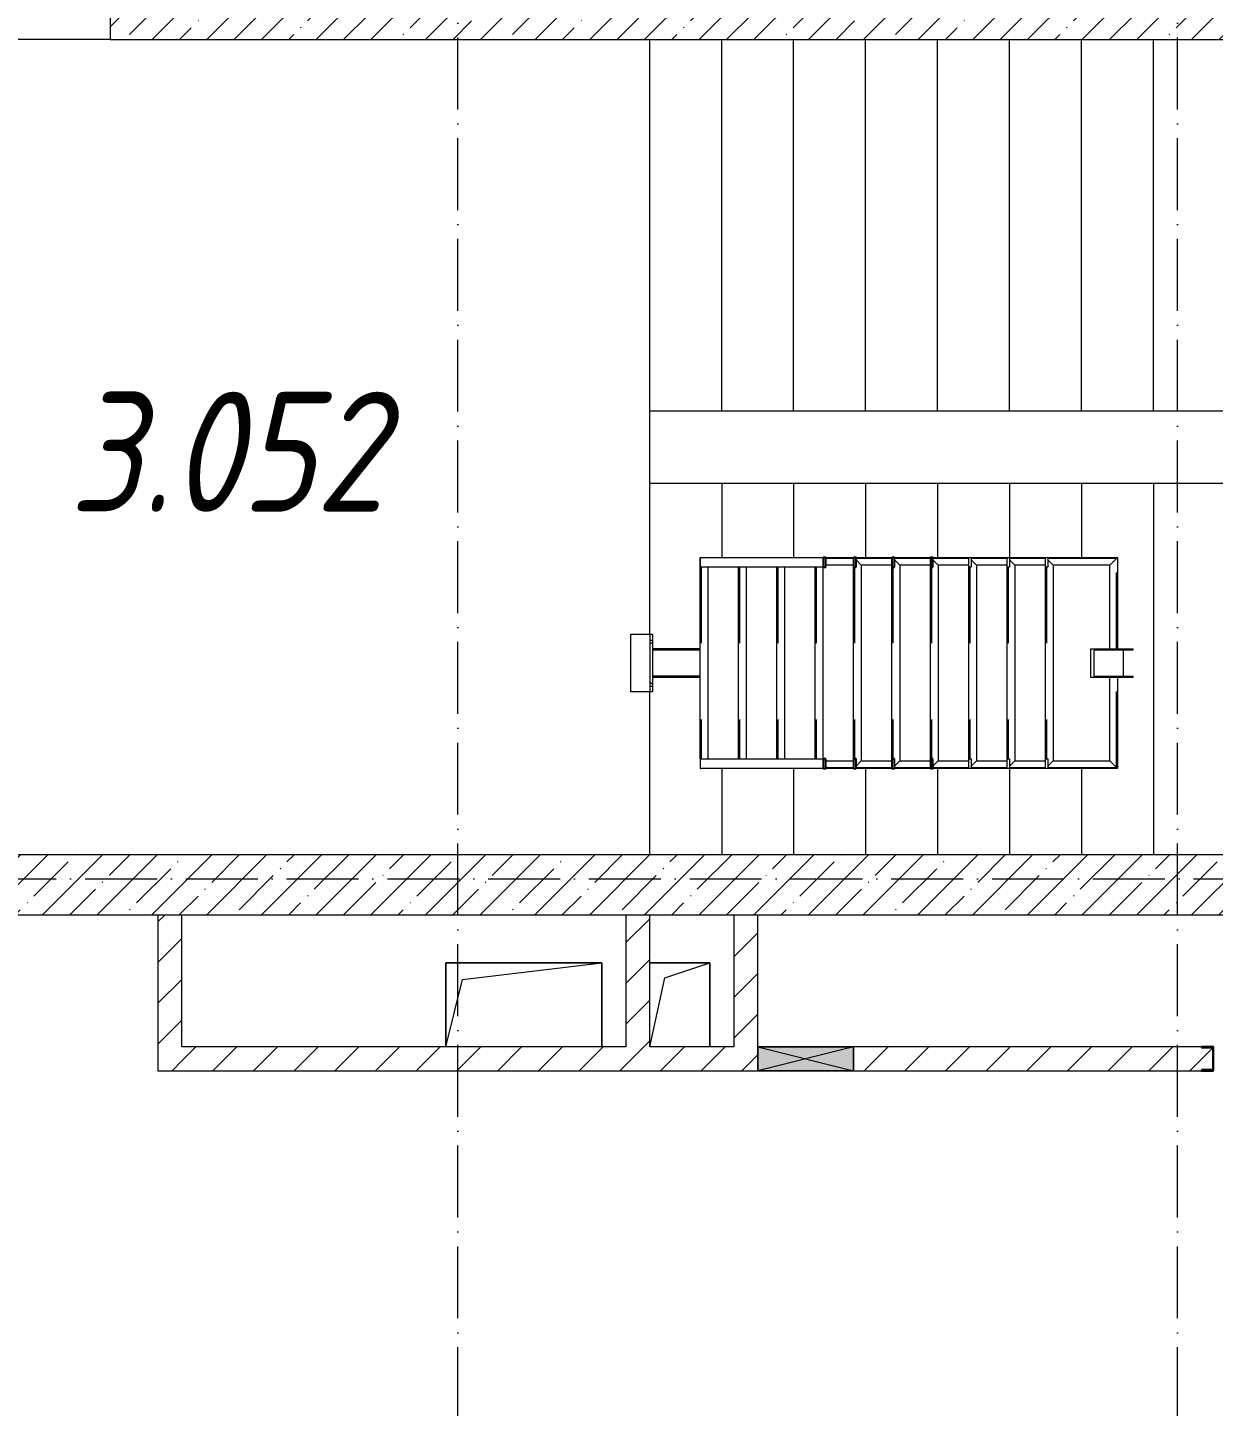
# Model space of a CAD drawing. Header units: millimetres. Extents: x -213536 to 1564669, y -45299 to 942238.
# Drawn here: x 157685 to 162629, y 500797 to 506547 of the extents above; entities that cross this region are included whole.
import ezdxf

# ---------------------------------------------------------------- set-up
doc = ezdxf.new("R2010")
doc.units = ezdxf.units.MM
doc.linetypes.add('50_200_ШТРИХ_1Т_ш5_п1_п1_', pattern=[700, 500, -100, 0, -100])
doc.linetypes.add('Штрих', pattern=[635, 317.5, -317.5])
for name, color, linetype, lineweight in [('A-DETL-GENF-OTLN', 7, 'Continuous', 9), ('A-FLOR-____-OTLN', 7, 'Continuous', 9), ('A-GENM-____-HDLN', 7, 'Штрих', 9), ('A-GENM-____-MCUT', 7, 'Continuous', 25), ('A-GENM-____-OTLN', 7, 'Continuous', 9), ('A-GENM-____-OTLN-1', 7, 'Continuous', 25), ('A-GLAZ-____-OTLN', 7, 'Continuous', 9), ('A-WALL-____-MCUT-1', 7, 'Continuous', 9), ('A-WALL-____-OTLN', 7, 'Continuous', 9), ('A-WALL-____-PATT-1', 7, 'Continuous', 9), ('A-WALL-FNSH-MCUT-1', 7, 'Continuous', 9), ('S-GRID-____-OTLN-1', 7, '50_200_ШТРИХ_1Т_ш5_п1_п1_', 9), ('S-STRS-____-OTLN-1', 7, 'Continuous', 9), ('Марки помещений', 7, 'Continuous', 9)]:
    doc.layers.add(name, color=color, linetype=linetype, lineweight=lineweight)
doc.styles.add('ISOCPEUR_I_2', font='isocpeui.ttf', dxfattribs={"width": 0.85, "height": 2.3})
pattern_1 = [(45, (142429.06, 459015.94), (-84.8528, 84.8528), [])]
pattern_2 = [(45, (142429.06, 459015.94), (-114.04925, 114.04925), []), (45, (142543.1, 459015.94), (-114.04925, 114.04925), [201.612, -40.322, 3.353, -36.97])]

# ---------------------------------------------------------------- blocks, each defined once
blk = doc.blocks.new('ОМ_Нижняя опорная пятка - ОМ_Нижняя опорная пятка-19082064-АР1_План отверстий 3 этажа в осях 1-64_А-ГГ')
at = {"layer": 'A-GENM-____-OTLN'}
for p, q in [((-96, 10), (-96, 0)), ((-84, 10), (-84, 0)), ((84, 10), (84, 0)), ((96, 10), (96, 0))]:
    blk.add_line(p, q, dxfattribs=at)
blk = doc.blocks.new('ОМ_Труба_ГОСТ 8639-82 - ОМ_Труба_ГОСТ 8639-82-26350154-АР1_План отверстий 3 этажа в осях 1-64_А-ГГ')
at = {"layer": 'A-GENM-____-OTLN'}
for p, q in [((19689.1, 44821), (19689.1, 44941)), ((19689.1, 44941), (19864.1, 44941)), ((19864.1, 44935), (19701.2, 44935)), ((19701.2, 44935), (19701.2, 44827)), ((19824, 44935), (19824, 44827)), ((19864.1, 44941), (19864.1, 44935)), ((19864.1, 44821), (19689.1, 44821)), ((19701.2, 44827), (19864.1, 44827)), ((19864.1, 44827), (19864.1, 44821))]:
    blk.add_line(p, q, dxfattribs=at)
blk = doc.blocks.new('ОМ_Уголок_ГОСТ 8509-93 - ОМ_Уголок_ГОСТ 8509-93-26349651-АР1_План отверстий 3 этажа в осях 1-64_А-ГГ')
at = {"layer": 'A-GENM-____-HDLN'}
for p, q in [((4, -4), (380, -4)), ((500, -4), (876, -4))]:
    blk.add_line(p, q, dxfattribs=at)
at = {"layer": 'A-GENM-____-OTLN'}
for p, q in [((380, 0), (0, 0)), ((32, -32), (0, 0)), ((32, -32), (380, -32)), ((880, 0), (500, 0)), ((500, -32), (848, -32)), ((880, 0), (848, -32))]:
    blk.add_line(p, q, dxfattribs=at)
blk = doc.blocks.new('ОМ_Уголок_ГОСТ 8509-93 - ОМ_Уголок_ГОСТ 8509-93-V88-АР1_План отверстий 3 этажа в осях 1-64_А-ГГ')
at = {"layer": 'A-GENM-____-HDLN'}
blk.add_line((40, -4), (840, -4), dxfattribs=at)
at = {"layer": 'A-GENM-____-OTLN'}
for p, q in [((32, -32), (10, -10)), ((32, -32), (848, -32)), ((840, 0), (40, 0)), ((870, -10), (848, -32))]:
    blk.add_line(p, q, dxfattribs=at)
blk = doc.blocks.new('ОМ_Уголок_ГОСТ 8509-93 - ОМ_Уголок_ГОСТ 8509-93-19082047-АР1_План отверстий 3 этажа в осях 1-64_А-ГГ')
at = {"layer": 'A-GENM-____-HDLN'}
blk.add_line((10, -4), (296, -4), dxfattribs=at)
at = {"layer": 'A-GENM-____-OTLN'}
for p, q in [((300, 0), (10, 0)), ((32, -32), (10, -10)), ((32, -32), (268, -32)), ((300, 0), (268, -32))]:
    blk.add_line(p, q, dxfattribs=at)
blk = doc.blocks.new('ОМ_Уголок_ГОСТ 8509-93 - ОМ_Уголок_ГОСТ 8509-93-V89-АР1_План отверстий 3 этажа в осях 1-64_А-ГГ')
at = {"layer": 'A-GENM-____-HDLN'}
blk.add_line((4, -4), (290, -4), dxfattribs=at)
at = {"layer": 'A-GENM-____-OTLN'}
for p, q in [((290, 0), (0, 0)), ((32, -32), (0, 0)), ((32, -32), (268, -32)), ((290, -10), (268, -32))]:
    blk.add_line(p, q, dxfattribs=at)
blk = doc.blocks.new('ОМ_Уголок_ГОСТ 8509-93 - ОМ_Уголок_ГОСТ 8509-93-V90-АР1_План отверстий 3 этажа в осях 1-64_А-ГГ')
at = {"layer": 'A-GENM-____-HDLN'}
blk.add_line((10, -4), (160, -4), dxfattribs=at)
at = {"layer": 'A-GENM-____-OTLN'}
for p, q in [((160, 0), (10, 0)), ((32, -32), (10, -10)), ((32, -32), (160, -32))]:
    blk.add_line(p, q, dxfattribs=at)
blk = doc.blocks.new('ОМ_Уголок_ГОСТ 8509-93 - ОМ_Уголок_ГОСТ 8509-93-V91-АР1_План отверстий 3 этажа в осях 1-64_А-ГГ')
at = {"layer": 'A-GENM-____-HDLN'}
blk.add_line((140, -4), (290, -4), dxfattribs=at)
at = {"layer": 'A-GENM-____-OTLN'}
for p, q in [((290, 0), (140, 0)), ((140, -32), (268, -32)), ((290, -10), (268, -32))]:
    blk.add_line(p, q, dxfattribs=at)
blk = doc.blocks.new('ОМ_Уголок_ГОСТ 8509-93 - ОМ_Уголок_ГОСТ 8509-93-V92-АР1_План отверстий 3 этажа в осях 1-64_А-ГГ')
at = {"layer": 'A-GENM-____-HDLN'}
blk.add_line((40, -4), (840, -4), dxfattribs=at)
at = {"layer": 'A-GENM-____-OTLN'}
for p, q in [((840, 0), (40, 0)), ((40, -32), (840, -32))]:
    blk.add_line(p, q, dxfattribs=at)
blk = doc.blocks.new('ОМ_Уголок_ГОСТ 8509-93 - ОМ_Уголок_ГОСТ 8509-93-V93-АР1_План отверстий 3 этажа в осях 1-64_А-ГГ')
at = {"layer": 'A-GENM-____-HDLN'}
blk.add_line((44.3, -4), (160, -4), dxfattribs=at)
at = {"layer": 'A-GENM-____-OTLN'}
for p, q in [((160, 0), (44.3, 0)), ((44.3, -32), (160, -32))]:
    blk.add_line(p, q, dxfattribs=at)
blk = doc.blocks.new('ОМ_Уголок_ГОСТ 8509-93 - ОМ_Уголок_ГОСТ 8509-93-V94-АР1_План отверстий 3 этажа в осях 1-64_А-ГГ')
at = {"layer": 'A-GENM-____-HDLN'}
blk.add_line((140, -4), (255.7, -4), dxfattribs=at)
at = {"layer": 'A-GENM-____-OTLN'}
for p, q in [((255.7, 0), (140, 0)), ((140, -32), (255.7, -32))]:
    blk.add_line(p, q, dxfattribs=at)
blk = doc.blocks.new('ОМ_Уголок_ГОСТ 8509-93 - ОМ_Уголок_ГОСТ 8509-93-V95-АР1_План отверстий 3 этажа в осях 1-64_А-ГГ')
at = {"layer": 'A-GENM-____-HDLN'}
blk.add_line((40, -4), (840, -4), dxfattribs=at)
at = {"layer": 'A-GENM-____-OTLN'}
for p, q in [((840, 0), (0, 0)), ((1.3, -1.3), (0, 0)), ((40, -32), (840, -32))]:
    blk.add_line(p, q, dxfattribs=at)
blk = doc.blocks.new('ОМ_Труба_ГОСТ 8639-82 - ОМ_Труба_ГОСТ 8639-82-26527904-АР1_План отверстий 3 этажа в осях 1-64_А-ГГ')
at = {"layer": 'A-GENM-____-HDLN'}
for p, q in [((18060, 44935), (17861.5, 44935)), ((18060, 44827), (17861.5, 44827))]:
    blk.add_line(p, q, dxfattribs=at)
at = {"layer": 'A-GENM-____-OTLN'}
for p, q in [((18060, 44941), (17861.5, 44941)), ((18060, 44821), (17861.5, 44821))]:
    blk.add_line(p, q, dxfattribs=at)
blk = doc.blocks.new('ОМ_Уголок_ГОСТ 8510-86 - ОМ_Уголок_ГОСТ 8510-86-19082066-АР1_План отверстий 3 этажа в осях 1-64_А-ГГ')
at = {"layer": 'A-GENM-____-OTLN'}
for p, q in [((0, 0), (0, -90)), ((240, 0), (0, 0)), ((0, -10), (240, -10)), ((240, -90), (240, 0)), ((0, -90), (240, -90))]:
    blk.add_line(p, q, dxfattribs=at)
blk = doc.blocks.new('ОМ_Полоса_Трапеция прямоугольная_Прокат_ГОСТ 103-2006 - ОМ_Полоса_Трапеция прямоугольная_Прокат_ГОСТ 103-2006-19082130-АР1_План отверстий 3 этажа в осях 1-64_А-ГГ')
at = {"layer": 'A-GENM-____-OTLN'}
for p, q in [((19500, 45321), (19510, 45321)), ((19500, 45281), (19500, 45321)), ((19510, 45321), (19510, 45281)), ((19510, 45281), (19500, 45281))]:
    blk.add_line(p, q, dxfattribs=at)
blk = doc.blocks.new('ОМ_Полоса_Трапеция прямоугольная_Прокат_ГОСТ 103-2006 - ОМ_Полоса_Трапеция прямоугольная_Прокат_ГОСТ 103-2006-V96-АР1_План отверстий 3 этажа в осях 1-64_А-ГГ')
at = {"layer": 'A-GENM-____-MCUT'}
for p, q in [((19030, 45321), (19020, 45321)), ((19020, 45321), (19020, 45281)), ((19030, 45281), (19030, 45321)), ((19020, 45281), (19030, 45281))]:
    blk.add_line(p, q, dxfattribs=at)
blk = doc.blocks.new('ОМ_Полоса_Трапеция прямоугольная_Прокат_ГОСТ 103-2006 - ОМ_Полоса_Трапеция прямоугольная_Прокат_ГОСТ 103-2006-V97-АР1_План отверстий 3 этажа в осях 1-64_А-ГГ')
at = {"layer": 'A-GENM-____-MCUT'}
for p, q in [((18870, 45321), (18860, 45321)), ((18860, 45321), (18860, 45281)), ((18870, 45281), (18870, 45321)), ((18860, 45281), (18870, 45281))]:
    blk.add_line(p, q, dxfattribs=at)
blk = doc.blocks.new('ОМ_Полоса_Трапеция прямоугольная_Прокат_ГОСТ 103-2006 - ОМ_Полоса_Трапеция прямоугольная_Прокат_ГОСТ 103-2006-V98-АР1_План отверстий 3 этажа в осях 1-64_А-ГГ')
at = {"layer": 'A-GENM-____-MCUT'}
for p, q in [((18710, 45321), (18700, 45321)), ((18700, 45321), (18700, 45281)), ((18710, 45281), (18710, 45321)), ((18700, 45281), (18710, 45281))]:
    blk.add_line(p, q, dxfattribs=at)
blk = doc.blocks.new('ОМ_Полоса_Прокат_ГОСТ 103-2006 - ОМ_Полоса_Прокат_ГОСТ 103-2006-20723456-АР1_План отверстий 3 этажа в осях 1-64_А-ГГ')
at = {"layer": 'A-GENM-____-MCUT'}
for p, q in [((18584.3, 45321), (18572.8, 45321)), ((18572.8, 45321), (18572.8, 45281)), ((18584.3, 45281), (18584.3, 45321)), ((18572.8, 45281), (18584.3, 45281))]:
    blk.add_line(p, q, dxfattribs=at)
at = {"layer": 'A-GENM-____-OTLN'}
for p, q in [((18061.3, 45281), (18061.3, 45321)), ((18061.3, 45321), (18572.8, 45321)), ((18572.8, 45281), (18061.3, 45281))]:
    blk.add_line(p, q, dxfattribs=at)
blk = doc.blocks.new('ОМ_Полоса_Трапеция прямоугольная_Прокат_ГОСТ 103-2006 - ОМ_Полоса_Трапеция прямоугольная_Прокат_ГОСТ 103-2006-19082170-АР1_План отверстий 3 этажа в осях 1-64_А-ГГ')
at = {"layer": 'A-GENM-____-OTLN'}
for p, q in [((19500, 44481), (19510, 44481)), ((19500, 44441), (19500, 44481)), ((19510, 44481), (19510, 44441)), ((19510, 44441), (19500, 44441))]:
    blk.add_line(p, q, dxfattribs=at)
blk = doc.blocks.new('ОМ_Полоса_Трапеция прямоугольная_Прокат_ГОСТ 103-2006 - ОМ_Полоса_Трапеция прямоугольная_Прокат_ГОСТ 103-2006-V99-АР1_План отверстий 3 этажа в осях 1-64_А-ГГ')
at = {"layer": 'A-GENM-____-MCUT'}
for p, q in [((19030, 44481), (19020, 44481)), ((19020, 44481), (19020, 44441)), ((19030, 44441), (19030, 44481)), ((19020, 44441), (19030, 44441))]:
    blk.add_line(p, q, dxfattribs=at)
blk = doc.blocks.new('ОМ_Полоса_Трапеция прямоугольная_Прокат_ГОСТ 103-2006 - ОМ_Полоса_Трапеция прямоугольная_Прокат_ГОСТ 103-2006-V100-АР1_План отверстий 3 этажа в осях 1-64_А-ГГ')
at = {"layer": 'A-GENM-____-MCUT'}
for p, q in [((18870, 44481), (18860, 44481)), ((18860, 44481), (18860, 44441)), ((18870, 44441), (18870, 44481)), ((18860, 44441), (18870, 44441))]:
    blk.add_line(p, q, dxfattribs=at)
blk = doc.blocks.new('ОМ_Полоса_Трапеция прямоугольная_Прокат_ГОСТ 103-2006 - ОМ_Полоса_Трапеция прямоугольная_Прокат_ГОСТ 103-2006-V101-АР1_План отверстий 3 этажа в осях 1-64_А-ГГ')
at = {"layer": 'A-GENM-____-MCUT'}
for p, q in [((18710, 44481), (18700, 44481)), ((18700, 44481), (18700, 44441)), ((18710, 44441), (18710, 44481)), ((18700, 44441), (18710, 44441))]:
    blk.add_line(p, q, dxfattribs=at)
blk = doc.blocks.new('ОМ_Полоса_Прокат_ГОСТ 103-2006 - ОМ_Полоса_Прокат_ГОСТ 103-2006-19082171-АР1_План отверстий 3 этажа в осях 1-64_А-ГГ')
at = {"layer": 'A-GENM-____-OTLN'}
for p, q in [((18060, 44481), (18060, 44441)), ((18061.3, 44481), (18060, 44481)), ((18060, 44441), (18061.3, 44441))]:
    blk.add_line(p, q, dxfattribs=at)
blk = doc.blocks.new('ОМ_Полоса_Прокат_ГОСТ 103-2006 - ОМ_Полоса_Прокат_ГОСТ 103-2006-20723498-АР1_План отверстий 3 этажа в осях 1-64_А-ГГ')
at = {"layer": 'A-GENM-____-MCUT'}
for p, q in [((18584.3, 44481), (18572.8, 44481)), ((18572.8, 44481), (18572.8, 44441)), ((18584.3, 44441), (18584.3, 44481)), ((18572.8, 44441), (18584.3, 44441))]:
    blk.add_line(p, q, dxfattribs=at)
at = {"layer": 'A-GENM-____-OTLN'}
for p, q in [((18061.3, 44441), (18061.3, 44481)), ((18061.3, 44481), (18572.8, 44481)), ((18572.8, 44441), (18061.3, 44441))]:
    blk.add_line(p, q, dxfattribs=at)
blk = doc.blocks.new('154_Фахверк_СКБ_Швеллер - Тип_100_3960-28318856-АР1_План отверстий 3 этажа в осях 1-64_А-ГГ')
at = {"layer": 'A-GENM-____-MCUT'}
for p, q in [((175, 50), (125, 50)), ((125, 50), (125, -50)), ((128, 47), (175, 47)), ((128, -47), (128, 47)), ((175, 47), (175, 50)), ((125, -50), (175, -50)), ((175, -47), (128, -47)), ((175, -50), (175, -47))]:
    blk.add_line(p, q, dxfattribs=at)
blk = doc.blocks.new('AR_Отверстие прямоугольное _в плите_ - AR_Отверстие прямоугольное _в плите_-30552566-АР1_План отверстий 3 этажа в осях 1-64_А-ГГ')
at = {"layer": 'A-GENM-____-OTLN'}
for p, q in [((325, 175), (-325, 175)), ((-325, 175), (-325, -175)), ((-255, 105), (325, 175)), ((325, -175), (325, 175)), ((-325, -175), (-255, 105))]:
    blk.add_line(p, q, dxfattribs=at)
blk = doc.blocks.new('AR_Отверстие прямоугольное _в плите_ - AR_Отверстие прямоугольное _в плите_-30459243-АР1_План отверстий 3 этажа в осях 1-64_А-ГГ')
at = {"layer": 'A-GENM-____-OTLN'}
for p, q in [((125, 175), (-125, 175)), ((-62.5, 112.5), (125, 175)), ((125, -175), (125, 175)), ((-125, -175), (-62.5, 112.5))]:
    blk.add_line(p, q, dxfattribs=at)
blk = doc.blocks.new('AR_Отверстие прямоугольное _в стене__БезПР - AR_Отверстие прямоугольное _в стене__БезПР-36899498-АР1_План отверстий 3 этажа в осях 1-64_А-ГГ')
at = {"layer": 'A-GLAZ-____-OTLN'}
blk.add_hatch(color=256, dxfattribs=at).paths.add_polyline_path([(200, -50), (200, 50), (-200, 50), (-200, -50)], flags=0)
at = {"layer": 'A-DETL-GENF-OTLN'}
for p, q in [((-200, -50), (-200, 50)), ((-200, 50), (200, 50)), ((200, 50), (-200, -50)), ((-200, 50), (200, -50)), ((200, 50), (-200, 50)), ((-200, 50), (-200, -50)), ((200, 50), (200, -50)), ((200, -50), (200, 50)), ((200, -50), (-200, -50)), ((-200, -50), (200, -50))]:
    blk.add_line(p, q, dxfattribs=at)
at = {"layer": 'A-GLAZ-____-OTLN'}
blk.add_line((200, 50), (-200, 50), dxfattribs=at)

msp = doc.modelspace()

# ---------------------------------------------------------------- hatches: boundary and pattern name
at = {"layer": 'A-WALL-____-PATT-1'}
h = msp.add_hatch(dxfattribs=at)
h.set_pattern_fill('FP_38', color=256, style=0, pattern_type=2)
h.set_pattern_definition(pattern_2)
h.paths.add_polyline_path([(165729.1, 506497), (165979.1, 506497), (165979.1, 506747), (158029.1, 506747), (158029.1, 506497), (163625, 506497)], flags=0)
h = msp.add_hatch(dxfattribs=at)
h.set_pattern_fill('FP_38', color=256, style=0, pattern_type=2)
h.set_pattern_definition(pattern_2)
h.paths.add_polyline_path([(165479.1, 502847), (165479.1, 503097), (157029.1, 503097), (157029.1, 502847), (163625, 502847)], flags=0)
h = msp.add_hatch(dxfattribs=at)
h.set_pattern_fill('FP_4', color=256, style=0, pattern_type=2)
h.set_pattern_definition(pattern_1)
h.paths.add_polyline_path([(158229.1, 502197), (158329.1, 502197), (158329.1, 502847), (158229.1, 502847), (158229.1, 502751.5)], flags=0)
h = msp.add_hatch(dxfattribs=at)
h.set_pattern_fill('FP_4', color=256, style=0, pattern_type=2)
h.set_pattern_definition(pattern_1)
h.paths.add_polyline_path([(160279.1, 502297), (160279.1, 502847), (160179.1, 502847), (160179.1, 502297)], flags=0)
h = msp.add_hatch(dxfattribs=at)
h.set_pattern_fill('FP_4', color=256, style=0, pattern_type=2)
h.set_pattern_definition(pattern_1)
h.paths.add_polyline_path([(160729.1, 502297), (160729.1, 502847), (160629.1, 502847), (160629.1, 502297)], flags=0)
h = msp.add_hatch(dxfattribs=at)
h.set_pattern_fill('FP_4', color=256, style=0, pattern_type=2)
h.set_pattern_definition(pattern_1)
h.paths.add_polyline_path([(164579.1, 502197), (164579.1, 502297), (162629.1, 502297), (162629.1, 502197), (163625, 502197)], flags=0)
h.paths.add_polyline_path([(162579.1, 502197), (162579.1, 502200), (162626.1, 502200), (162626.1, 502294), (162579.1, 502294), (162579.1, 502297), (161129.1, 502297), (161129.1, 502197), (161857.5, 502197)], flags=0)
h.paths.add_polyline_path([(160729.1, 502197), (160729.1, 502297), (158329.1, 502297), (158329.1, 502197), (160090, 502197)], flags=0)

# ---------------------------------------------------------------- linework, layer by layer
at = {"layer": 'A-FLOR-____-OTLN'}
for p, q in [((160279.1, 504017), (160279.1, 506497)), ((160279.1, 503097), (160279.1, 503777)), ((159429.1, 502647), (160079.1, 502647)), ((159429.1, 502297), (159429.1, 502647)), ((160079.1, 502647), (160079.1, 502297)), ((160279.1, 502647), (160529.1, 502647)), ((160529.1, 502647), (160529.1, 502297))]:
    msp.add_line(p, q, dxfattribs=at)
at = {"layer": 'A-WALL-____-MCUT-1'}
for p, q in [((158029.1, 506747), (158029.1, 506497)), ((158029.1, 506497), (165729.1, 506497)), ((165479.1, 503097), (157029.1, 503097)), ((156979.1, 502847), (165479.1, 502847))]:
    msp.add_line(p, q, dxfattribs=at)
at = {"layer": 'A-WALL-____-OTLN'}
msp.add_line((158029.1, 506497), (157029.1, 506497), dxfattribs=at)
at = {"layer": 'A-WALL-FNSH-MCUT-1'}
for p, q in [((158229.1, 502847), (158229.1, 502197)), ((158329.1, 502297), (158329.1, 502847)), ((160179.1, 502847), (160179.1, 502297)), ((160279.1, 502297), (160279.1, 502847)), ((160629.1, 502847), (160629.1, 502297)), ((160729.1, 502297), (160729.1, 502847)), ((160179.1, 502297), (158329.1, 502297)), ((160629.1, 502297), (160279.1, 502297)), ((162579.1, 502297), (161129.1, 502297)), ((158229.1, 502197), (160729.1, 502197)), ((161129.1, 502197), (162579.1, 502197))]:
    msp.add_line(p, q, dxfattribs=at)
at = {"layer": 'S-GRID-____-OTLN-1', "color": 251, "ltscale": 0.6, "true_color": 0x636466}
for p, q in [((159479.1, 454533.3), (159479.1, 508896.9)), ((162479.1, 454533.3), (162479.1, 508896.9)), ((137760.3, 502997), (169136.8, 502997))]:
    msp.add_line(p, q, dxfattribs=at)
at = {"layer": 'S-STRS-____-OTLN-1'}
for p, q in [((160279.1, 504947), (160279.1, 506497)), ((160579.1, 504947), (160579.1, 506497)), ((160579.1, 504947), (160579.1, 506497)), ((160879.1, 504947), (160879.1, 506497)), ((160879.1, 504947), (160879.1, 506497)), ((161179.1, 504947), (161179.1, 506497)), ((161179.1, 504947), (161179.1, 506497)), ((161479.1, 504947), (161479.1, 506497)), ((161479.1, 504947), (161479.1, 506497)), ((161779.1, 504947), (161779.1, 506497)), ((161779.1, 504947), (161779.1, 506497)), ((162079.1, 504947), (162079.1, 506497)), ((162079.1, 504947), (162079.1, 506497)), ((162379.1, 504947), (162379.1, 506497)), ((162379.1, 504947), (162379.1, 506497)), ((160579.1, 504947), (160279.1, 504947)), ((160879.1, 504947), (160579.1, 504947)), ((161179.1, 504947), (160879.1, 504947)), ((161479.1, 504947), (161179.1, 504947)), ((161779.1, 504947), (161479.1, 504947)), ((162079.1, 504947), (161779.1, 504947)), ((162379.1, 504947), (162079.1, 504947)), ((162679.1, 504947), (162379.1, 504947)), ((160279.1, 504647), (160579.1, 504647)), ((160579.1, 504647), (160879.1, 504647)), ((160579.1, 504647), (160579.1, 504337)), ((160579.1, 504647), (160579.1, 504337)), ((160879.1, 504647), (161179.1, 504647)), ((160879.1, 504647), (160879.1, 504337)), ((160879.1, 504647), (160879.1, 504337)), ((161179.1, 504647), (161479.1, 504647)), ((161179.1, 504647), (161179.1, 504337)), ((161179.1, 504647), (161179.1, 504337)), ((161479.1, 504647), (161779.1, 504647)), ((161479.1, 504647), (161479.1, 504337)), ((161479.1, 504647), (161479.1, 504337)), ((161779.1, 504647), (162079.1, 504647)), ((161779.1, 504647), (161779.1, 504337)), ((161779.1, 504647), (161779.1, 504337)), ((162079.1, 504647), (162379.1, 504647)), ((162079.1, 504647), (162079.1, 504337)), ((162079.1, 504647), (162079.1, 504337)), ((162379.1, 504647), (162679.1, 504647)), ((162379.1, 504647), (162379.1, 503097)), ((162379.1, 504647), (162379.1, 503097)), ((160579.1, 503457), (160579.1, 503097)), ((160579.1, 503457), (160579.1, 503097)), ((160879.1, 503457), (160879.1, 503097)), ((160879.1, 503457), (160879.1, 503097)), ((161179.1, 503457), (161179.1, 503097)), ((161179.1, 503457), (161179.1, 503097)), ((161479.1, 503457), (161479.1, 503097)), ((161479.1, 503457), (161479.1, 503097)), ((161779.1, 503457), (161779.1, 503097)), ((161779.1, 503457), (161779.1, 503097)), ((162079.1, 503457), (162079.1, 503097)), ((162079.1, 503457), (162079.1, 503097))]:
    msp.add_line(p, q, dxfattribs=at)

# ---------------------------------------------------------------- block references
at = {"layer": 'A-GENM-____-OTLN', "extrusion": (0, 0, -1)}
for name, p, rotation in [('ОМ_Уголок_ГОСТ 8509-93 - ОМ_Уголок_ГОСТ 8509-93-V95-АР1_План отверстий 3 этажа в осях 1-64_А-ГГ', (-160489.1, 504337), 269.9999999999989), ('ОМ_Уголок_ГОСТ 8509-93 - ОМ_Уголок_ГОСТ 8509-93-26349651-АР1_План отверстий 3 этажа в осях 1-64_А-ГГ', (-162229.1, 503457), 89.99999999999908), ('ОМ_Уголок_ГОСТ 8509-93 - ОМ_Уголок_ГОСТ 8509-93-V92-АР1_План отверстий 3 этажа в осях 1-64_А-ГГ', (-160649.1, 504337), 269.9999999999989), ('ОМ_Уголок_ГОСТ 8509-93 - ОМ_Уголок_ГОСТ 8509-93-V92-АР1_План отверстий 3 этажа в осях 1-64_А-ГГ', (-160809.1, 504337), 269.9999999999989), ('ОМ_Уголок_ГОСТ 8509-93 - ОМ_Уголок_ГОСТ 8509-93-V92-АР1_План отверстий 3 этажа в осях 1-64_А-ГГ', (-160969.1, 504337), 269.9999999999989), ('ОМ_Уголок_ГОСТ 8509-93 - ОМ_Уголок_ГОСТ 8509-93-V88-АР1_План отверстий 3 этажа в осях 1-64_А-ГГ', (-161129.1, 504337), 269.9999999999989), ('ОМ_Уголок_ГОСТ 8509-93 - ОМ_Уголок_ГОСТ 8509-93-V88-АР1_План отверстий 3 этажа в осях 1-64_А-ГГ', (-161289.1, 504337), 269.9999999999989), ('ОМ_Уголок_ГОСТ 8509-93 - ОМ_Уголок_ГОСТ 8509-93-V88-АР1_План отверстий 3 этажа в осях 1-64_А-ГГ', (-161449.1, 504337), 269.9999999999989), ('ОМ_Уголок_ГОСТ 8509-93 - ОМ_Уголок_ГОСТ 8509-93-V88-АР1_План отверстий 3 этажа в осях 1-64_А-ГГ', (-161609.1, 504337), 269.9999999999989), ('ОМ_Уголок_ГОСТ 8509-93 - ОМ_Уголок_ГОСТ 8509-93-V88-АР1_План отверстий 3 этажа в осях 1-64_А-ГГ', (-161769.1, 504337), 269.9999999999989), ('ОМ_Уголок_ГОСТ 8509-93 - ОМ_Уголок_ГОСТ 8509-93-V88-АР1_План отверстий 3 этажа в осях 1-64_А-ГГ', (-161929.1, 504337), 269.9999999999989), ('ОМ_Уголок_ГОСТ 8510-86 - ОМ_Уголок_ГОСТ 8510-86-19082066-АР1_План отверстий 3 этажа в осях 1-64_А-ГГ', (-160290.5, 503777), 89.99999999999918), ('ОМ_Уголок_ГОСТ 8509-93 - ОМ_Уголок_ГОСТ 8509-93-V93-АР1_План отверстий 3 этажа в осях 1-64_А-ГГ', (-160969.1, 503457), 180), ('ОМ_Уголок_ГОСТ 8509-93 - ОМ_Уголок_ГОСТ 8509-93-V90-АР1_План отверстий 3 этажа в осях 1-64_А-ГГ', (-161129.1, 503457), 180), ('ОМ_Уголок_ГОСТ 8509-93 - ОМ_Уголок_ГОСТ 8509-93-V90-АР1_План отверстий 3 этажа в осях 1-64_А-ГГ', (-161289.1, 503457), 180), ('ОМ_Уголок_ГОСТ 8509-93 - ОМ_Уголок_ГОСТ 8509-93-V90-АР1_План отверстий 3 этажа в осях 1-64_А-ГГ', (-161449.1, 503457), 180), ('ОМ_Уголок_ГОСТ 8509-93 - ОМ_Уголок_ГОСТ 8509-93-V90-АР1_План отверстий 3 этажа в осях 1-64_А-ГГ', (-161609.1, 503457), 180), ('ОМ_Уголок_ГОСТ 8509-93 - ОМ_Уголок_ГОСТ 8509-93-V90-АР1_План отверстий 3 этажа в осях 1-64_А-ГГ', (-161769.1, 503457), 180), ('ОМ_Уголок_ГОСТ 8509-93 - ОМ_Уголок_ГОСТ 8509-93-19082047-АР1_План отверстий 3 этажа в осях 1-64_А-ГГ', (-161929.1, 503457), 180)]:
    msp.add_blockref(name, p, dxfattribs=dict(at, rotation=rotation))
at = {"layer": 'A-GENM-____-OTLN'}
for name, p in [('ОМ_Полоса_Прокат_ГОСТ 103-2006 - ОМ_Полоса_Прокат_ГОСТ 103-2006-20723456-АР1_План отверстий 3 этажа в осях 1-64_А-ГГ', (142429.1, 459015.9)), ('ОМ_Полоса_Трапеция прямоугольная_Прокат_ГОСТ 103-2006 - ОМ_Полоса_Трапеция прямоугольная_Прокат_ГОСТ 103-2006-V98-АР1_План отверстий 3 этажа в осях 1-64_А-ГГ', (142429.1, 459015.9)), ('ОМ_Полоса_Трапеция прямоугольная_Прокат_ГОСТ 103-2006 - ОМ_Полоса_Трапеция прямоугольная_Прокат_ГОСТ 103-2006-V97-АР1_План отверстий 3 этажа в осях 1-64_А-ГГ', (142429.1, 459015.9)), ('ОМ_Полоса_Трапеция прямоугольная_Прокат_ГОСТ 103-2006 - ОМ_Полоса_Трапеция прямоугольная_Прокат_ГОСТ 103-2006-V96-АР1_План отверстий 3 этажа в осях 1-64_А-ГГ', (142429.1, 459015.9)), ('ОМ_Полоса_Трапеция прямоугольная_Прокат_ГОСТ 103-2006 - ОМ_Полоса_Трапеция прямоугольная_Прокат_ГОСТ 103-2006-19082130-АР1_План отверстий 3 этажа в осях 1-64_А-ГГ', (142109.1, 459015.9)), ('ОМ_Полоса_Трапеция прямоугольная_Прокат_ГОСТ 103-2006 - ОМ_Полоса_Трапеция прямоугольная_Прокат_ГОСТ 103-2006-19082130-АР1_План отверстий 3 этажа в осях 1-64_А-ГГ', (142269.1, 459015.9)), ('ОМ_Полоса_Трапеция прямоугольная_Прокат_ГОСТ 103-2006 - ОМ_Полоса_Трапеция прямоугольная_Прокат_ГОСТ 103-2006-19082130-АР1_План отверстий 3 этажа в осях 1-64_А-ГГ', (142429.1, 459015.9)), ('ОМ_Труба_ГОСТ 8639-82 - ОМ_Труба_ГОСТ 8639-82-26527904-АР1_План отверстий 3 этажа в осях 1-64_А-ГГ', (142429.1, 459015.9)), ('ОМ_Труба_ГОСТ 8639-82 - ОМ_Труба_ГОСТ 8639-82-26350154-АР1_План отверстий 3 этажа в осях 1-64_А-ГГ', (142429.1, 459015.9)), ('ОМ_Полоса_Прокат_ГОСТ 103-2006 - ОМ_Полоса_Прокат_ГОСТ 103-2006-19082171-АР1_План отверстий 3 этажа в осях 1-64_А-ГГ', (142429.1, 459015.9)), ('ОМ_Полоса_Прокат_ГОСТ 103-2006 - ОМ_Полоса_Прокат_ГОСТ 103-2006-20723498-АР1_План отверстий 3 этажа в осях 1-64_А-ГГ', (142429.1, 459015.9)), ('ОМ_Полоса_Трапеция прямоугольная_Прокат_ГОСТ 103-2006 - ОМ_Полоса_Трапеция прямоугольная_Прокат_ГОСТ 103-2006-V101-АР1_План отверстий 3 этажа в осях 1-64_А-ГГ', (142429.1, 459015.9)), ('ОМ_Полоса_Трапеция прямоугольная_Прокат_ГОСТ 103-2006 - ОМ_Полоса_Трапеция прямоугольная_Прокат_ГОСТ 103-2006-V100-АР1_План отверстий 3 этажа в осях 1-64_А-ГГ', (142429.1, 459015.9)), ('ОМ_Полоса_Трапеция прямоугольная_Прокат_ГОСТ 103-2006 - ОМ_Полоса_Трапеция прямоугольная_Прокат_ГОСТ 103-2006-V99-АР1_План отверстий 3 этажа в осях 1-64_А-ГГ', (142429.1, 459015.9)), ('ОМ_Полоса_Трапеция прямоугольная_Прокат_ГОСТ 103-2006 - ОМ_Полоса_Трапеция прямоугольная_Прокат_ГОСТ 103-2006-19082170-АР1_План отверстий 3 этажа в осях 1-64_А-ГГ', (142109.1, 459015.9)), ('ОМ_Полоса_Трапеция прямоугольная_Прокат_ГОСТ 103-2006 - ОМ_Полоса_Трапеция прямоугольная_Прокат_ГОСТ 103-2006-19082170-АР1_План отверстий 3 этажа в осях 1-64_А-ГГ', (142269.1, 459015.9)), ('ОМ_Полоса_Трапеция прямоугольная_Прокат_ГОСТ 103-2006 - ОМ_Полоса_Трапеция прямоугольная_Прокат_ГОСТ 103-2006-19082170-АР1_План отверстий 3 этажа в осях 1-64_А-ГГ', (142429.1, 459015.9)), ('AR_Отверстие прямоугольное _в плите_ - AR_Отверстие прямоугольное _в плите_-30552566-АР1_План отверстий 3 этажа в осях 1-64_А-ГГ', (159754.1, 502472)), ('AR_Отверстие прямоугольное _в плите_ - AR_Отверстие прямоугольное _в плите_-30459243-АР1_План отверстий 3 этажа в осях 1-64_А-ГГ', (160404.1, 502472))]:
    msp.add_blockref(name, p, dxfattribs=at)
at = {"layer": 'A-GENM-____-OTLN', "extrusion": (0, 0, -1)}
for name, p in [('ОМ_Уголок_ГОСТ 8509-93 - ОМ_Уголок_ГОСТ 8509-93-V94-АР1_План отверстий 3 этажа в осях 1-64_А-ГГ', (-161269.1, 504337)), ('ОМ_Уголок_ГОСТ 8509-93 - ОМ_Уголок_ГОСТ 8509-93-V91-АР1_План отверстий 3 этажа в осях 1-64_А-ГГ', (-161429.1, 504337)), ('ОМ_Уголок_ГОСТ 8509-93 - ОМ_Уголок_ГОСТ 8509-93-V91-АР1_План отверстий 3 этажа в осях 1-64_А-ГГ', (-161589.1, 504337)), ('ОМ_Уголок_ГОСТ 8509-93 - ОМ_Уголок_ГОСТ 8509-93-V91-АР1_План отверстий 3 этажа в осях 1-64_А-ГГ', (-161749.1, 504337)), ('ОМ_Уголок_ГОСТ 8509-93 - ОМ_Уголок_ГОСТ 8509-93-V91-АР1_План отверстий 3 этажа в осях 1-64_А-ГГ', (-161909.1, 504337)), ('ОМ_Уголок_ГОСТ 8509-93 - ОМ_Уголок_ГОСТ 8509-93-V91-АР1_План отверстий 3 этажа в осях 1-64_А-ГГ', (-162069.1, 504337)), ('ОМ_Уголок_ГОСТ 8509-93 - ОМ_Уголок_ГОСТ 8509-93-V89-АР1_План отверстий 3 этажа в осях 1-64_А-ГГ', (-162229.1, 504337))]:
    msp.add_blockref(name, p, dxfattribs=at)
at = {"layer": 'A-GENM-____-OTLN', "rotation": 90.00000000000084}
msp.add_blockref('ОМ_Нижняя опорная пятка - ОМ_Нижняя опорная пятка-19082064-АР1_План отверстий 3 этажа в осях 1-64_А-ГГ', (160290.5, 503897), dxfattribs=at)
at = {"layer": 'A-GENM-____-OTLN-1', "rotation": 180}
msp.add_blockref('154_Фахверк_СКБ_Швеллер - Тип_100_3960-28318856-АР1_План отверстий 3 этажа в осях 1-64_А-ГГ', (162754.1, 502247), dxfattribs=at)
at = {"layer": 'A-GLAZ-____-OTLN'}
msp.add_blockref('AR_Отверстие прямоугольное _в стене__БезПР - AR_Отверстие прямоугольное _в стене__БезПР-36899498-АР1_План отверстий 3 этажа в осях 1-64_А-ГГ', (160929.1, 502247), dxfattribs=at)

# ---------------------------------------------------------------- texts
at = {"layer": 'Марки помещений', "insert": (157858.8, 505028.2), "char_height": 500, "width": 785.654, "attachment_point": 1, "style": 'ISOCPEUR_I_2'}
msp.add_mtext('3.052', dxfattribs=at)

doc.saveas('drawing.dxf')
